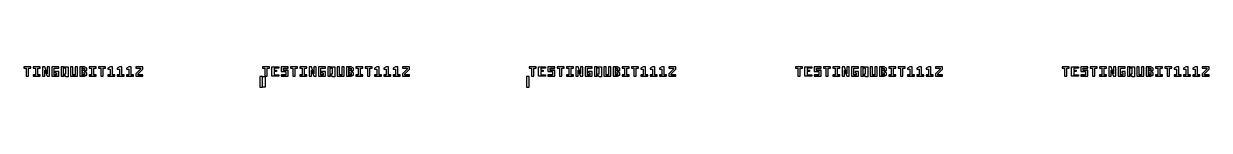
# Model space of a CAD drawing. Extents: x -19750 to 13102, y -13175 to 15275.
# Drawn here: x 4210 to 13102, y -6628 to -6475 of the extents above; entities that cross this region are included whole.
import ezdxf

# ---------------------------------------------------------------- set-up
doc = ezdxf.new("R2010")
doc.units = 0

# ---------------------------------------------------------------- blocks, each defined once
blk = doc.blocks.new('C1I')
for points in [[(6027.5, 6430), (6045, 6430), (6045, 6491.2), (6062.5, 6491.2), (6062.5, 6500), (6010, 6500), (6010, 6491.2), (6027.5, 6491.2), (6027.5, 6430), (6027.5, 6430)], [(6080, 6430), (6132.5, 6430), (6132.5, 6438.8), (6115, 6438.8), (6115, 6491.2), (6132.5, 6491.2), (6132.5, 6500), (6080, 6500), (6080, 6491.2), (6097.5, 6491.2), (6097.5, 6438.8), (6080, 6438.8), (6080, 6430), (6080, 6430)], [(6150, 6430), (6167.5, 6430), (6167.5, 6473.8), (6185, 6430), (6202.5, 6430), (6202.5, 6500), (6185, 6500), (6185, 6447.5), (6167.5, 6500), (6150, 6500), (6150, 6430), (6150, 6430)], [(6220, 6430), (6272.5, 6430), (6272.5, 6465), (6246.2, 6465), (6246.2, 6456.2), (6255, 6456.2), (6255, 6438.8), (6237.5, 6438.8), (6237.5, 6491.2), (6272.5, 6491.2), (6272.5, 6500), (6220, 6500), (6220, 6430), (6220, 6430)], [(6290, 6430), (6307.5, 6430), (6307.5, 6500), (6290, 6500), (6290, 6430)], [(6307.5, 6438.8), (6316.2, 6438.8), (6316.2, 6447.5), (6325, 6447.5), (6325, 6491.2), (6307.5, 6491.2), (6307.5, 6500), (6342.5, 6500), (6342.5, 6425.6), (6325, 6425.6), (6325, 6430), (6307.5, 6430), (6307.5, 6438.8)], [(6360, 6430), (6412.5, 6430), (6412.5, 6500), (6395, 6500), (6395, 6438.8), (6377.5, 6438.8), (6377.5, 6500), (6360, 6500), (6360, 6430), (6360, 6430)], [(6430, 6430), (6447.5, 6430), (6447.5, 6500), (6430, 6500), (6430, 6430)], [(6447.5, 6430), (6465, 6430), (6482.5, 6438.8), (6482.5, 6456.2), (6465, 6465), (6482.5, 6473.8), (6482.5, 6491.2), (6465, 6500), (6447.5, 6500), (6447.5, 6491.2), (6465, 6491.2), (6465, 6473.8), (6447.5, 6473.8), (6447.5, 6456.2), (6465, 6456.2), (6465, 6438.8), (6447.5, 6438.8), (6447.5, 6430)], [(6500, 6430), (6552.5, 6430), (6552.5, 6438.8), (6535, 6438.8), (6535, 6491.2), (6552.5, 6491.2), (6552.5, 6500), (6500, 6500), (6500, 6491.2), (6517.5, 6491.2), (6517.5, 6438.8), (6500, 6438.8), (6500, 6430), (6500, 6430)], [(6587.5, 6430), (6605, 6430), (6605, 6491.2), (6622.5, 6491.2), (6622.5, 6500), (6570, 6500), (6570, 6491.2), (6587.5, 6491.2), (6587.5, 6430), (6587.5, 6430)], [(6640, 6430), (6692.5, 6430), (6692.5, 6438.8), (6675, 6438.8), (6675, 6500), (6657.5, 6500), (6640, 6491.2), (6640, 6482.5), (6657.5, 6482.5), (6657.5, 6438.8), (6640, 6438.8), (6640, 6430), (6640, 6430)], [(6710, 6430), (6762.5, 6430), (6762.5, 6438.8), (6745, 6438.8), (6745, 6500), (6727.5, 6500), (6710, 6491.2), (6710, 6482.5), (6727.5, 6482.5), (6727.5, 6438.8), (6710, 6438.8), (6710, 6430), (6710, 6430)], [(6780, 6430), (6832.5, 6430), (6832.5, 6438.8), (6815, 6438.8), (6815, 6500), (6797.5, 6500), (6780, 6491.2), (6780, 6482.5), (6797.5, 6482.5), (6797.5, 6438.8), (6780, 6438.8), (6780, 6430), (6780, 6430)], [(6850, 6430), (6902.5, 6430), (6902.5, 6438.8), (6867.5, 6438.8), (6867.5, 6447.5), (6902.5, 6482.5), (6902.5, 6500), (6850, 6500), (6850, 6491.2), (6885, 6491.2), (6885, 6482.5), (6850, 6447.5), (6850, 6430), (6850, 6430)]]:
    blk.add_lwpolyline(points)
blk = doc.blocks.new('C1J')
for points in [[(5817.5, 6430), (5835, 6430), (5835, 6491.2), (5852.5, 6491.2), (5852.5, 6500), (5800, 6500), (5800, 6491.2), (5817.5, 6491.2), (5817.5, 6430), (5817.5, 6430)], [(5870, 6430), (5870, 6500), (5922.5, 6500), (5922.5, 6491.2), (5887.5, 6491.2), (5887.5, 6473.8), (5905, 6473.8), (5905, 6465), (5887.5, 6465), (5887.5, 6438.8), (5922.5, 6438.8), (5922.5, 6430), (5870, 6430), (5870, 6430)], [(5940, 6430), (5992.5, 6430), (5992.5, 6473.8), (5957.5, 6473.8), (5957.5, 6491.2), (5992.5, 6491.2), (5992.5, 6500), (5940, 6500), (5940, 6465), (5975, 6465), (5975, 6438.8), (5940, 6438.8), (5940, 6430), (5940, 6430)], [(6027.5, 6430), (6045, 6430), (6045, 6491.2), (6062.5, 6491.2), (6062.5, 6500), (6010, 6500), (6010, 6491.2), (6027.5, 6491.2), (6027.5, 6430), (6027.5, 6430)], [(6080, 6430), (6132.5, 6430), (6132.5, 6438.8), (6115, 6438.8), (6115, 6491.2), (6132.5, 6491.2), (6132.5, 6500), (6080, 6500), (6080, 6491.2), (6097.5, 6491.2), (6097.5, 6438.8), (6080, 6438.8), (6080, 6430), (6080, 6430)], [(6150, 6430), (6167.5, 6430), (6167.5, 6473.8), (6185, 6430), (6202.5, 6430), (6202.5, 6500), (6185, 6500), (6185, 6447.5), (6167.5, 6500), (6150, 6500), (6150, 6430), (6150, 6430)], [(6220, 6430), (6272.5, 6430), (6272.5, 6465), (6246.2, 6465), (6246.2, 6456.2), (6255, 6456.2), (6255, 6438.8), (6237.5, 6438.8), (6237.5, 6491.2), (6272.5, 6491.2), (6272.5, 6500), (6220, 6500), (6220, 6430), (6220, 6430)], [(6290, 6430), (6307.5, 6430), (6307.5, 6500), (6290, 6500), (6290, 6430)], [(6307.5, 6438.8), (6316.2, 6438.8), (6316.2, 6447.5), (6325, 6447.5), (6325, 6491.2), (6307.5, 6491.2), (6307.5, 6500), (6342.5, 6500), (6342.5, 6425.6), (6325, 6425.6), (6325, 6430), (6307.5, 6430), (6307.5, 6438.8)], [(6360, 6430), (6412.5, 6430), (6412.5, 6500), (6395, 6500), (6395, 6438.8), (6377.5, 6438.8), (6377.5, 6500), (6360, 6500), (6360, 6430), (6360, 6430)], [(6430, 6430), (6447.5, 6430), (6447.5, 6500), (6430, 6500), (6430, 6430)], [(6447.5, 6430), (6465, 6430), (6482.5, 6438.8), (6482.5, 6456.2), (6465, 6465), (6482.5, 6473.8), (6482.5, 6491.2), (6465, 6500), (6447.5, 6500), (6447.5, 6491.2), (6465, 6491.2), (6465, 6473.8), (6447.5, 6473.8), (6447.5, 6456.2), (6465, 6456.2), (6465, 6438.8), (6447.5, 6438.8), (6447.5, 6430)], [(6500, 6430), (6552.5, 6430), (6552.5, 6438.8), (6535, 6438.8), (6535, 6491.2), (6552.5, 6491.2), (6552.5, 6500), (6500, 6500), (6500, 6491.2), (6517.5, 6491.2), (6517.5, 6438.8), (6500, 6438.8), (6500, 6430), (6500, 6430)], [(6587.5, 6430), (6605, 6430), (6605, 6491.2), (6622.5, 6491.2), (6622.5, 6500), (6570, 6500), (6570, 6491.2), (6587.5, 6491.2), (6587.5, 6430), (6587.5, 6430)], [(6640, 6430), (6692.5, 6430), (6692.5, 6438.8), (6675, 6438.8), (6675, 6500), (6657.5, 6500), (6640, 6491.2), (6640, 6482.5), (6657.5, 6482.5), (6657.5, 6438.8), (6640, 6438.8), (6640, 6430), (6640, 6430)], [(6710, 6430), (6762.5, 6430), (6762.5, 6438.8), (6745, 6438.8), (6745, 6500), (6727.5, 6500), (6710, 6491.2), (6710, 6482.5), (6727.5, 6482.5), (6727.5, 6438.8), (6710, 6438.8), (6710, 6430), (6710, 6430)], [(6780, 6430), (6832.5, 6430), (6832.5, 6438.8), (6815, 6438.8), (6815, 6500), (6797.5, 6500), (6780, 6491.2), (6780, 6482.5), (6797.5, 6482.5), (6797.5, 6438.8), (6780, 6438.8), (6780, 6430), (6780, 6430)], [(6850, 6430), (6902.5, 6430), (6902.5, 6438.8), (6867.5, 6438.8), (6867.5, 6447.5), (6902.5, 6482.5), (6902.5, 6500), (6850, 6500), (6850, 6491.2), (6885, 6491.2), (6885, 6482.5), (6850, 6447.5), (6850, 6430), (6850, 6430)]]:
    blk.add_lwpolyline(points)
blk = doc.blocks.new('C1K')
for points in [[(5817.5, 6430), (5835, 6430), (5835, 6491.2), (5852.5, 6491.2), (5852.5, 6500), (5800, 6500), (5800, 6491.2), (5817.5, 6491.2), (5817.5, 6430), (5817.5, 6430)], [(5870, 6430), (5870, 6500), (5922.5, 6500), (5922.5, 6491.2), (5887.5, 6491.2), (5887.5, 6473.8), (5905, 6473.8), (5905, 6465), (5887.5, 6465), (5887.5, 6438.8), (5922.5, 6438.8), (5922.5, 6430), (5870, 6430), (5870, 6430)], [(5940, 6430), (5992.5, 6430), (5992.5, 6473.8), (5957.5, 6473.8), (5957.5, 6491.2), (5992.5, 6491.2), (5992.5, 6500), (5940, 6500), (5940, 6465), (5975, 6465), (5975, 6438.8), (5940, 6438.8), (5940, 6430), (5940, 6430)], [(6027.5, 6430), (6045, 6430), (6045, 6491.2), (6062.5, 6491.2), (6062.5, 6500), (6010, 6500), (6010, 6491.2), (6027.5, 6491.2), (6027.5, 6430), (6027.5, 6430)], [(6080, 6430), (6132.5, 6430), (6132.5, 6438.8), (6115, 6438.8), (6115, 6491.2), (6132.5, 6491.2), (6132.5, 6500), (6080, 6500), (6080, 6491.2), (6097.5, 6491.2), (6097.5, 6438.8), (6080, 6438.8), (6080, 6430), (6080, 6430)], [(6150, 6430), (6167.5, 6430), (6167.5, 6473.8), (6185, 6430), (6202.5, 6430), (6202.5, 6500), (6185, 6500), (6185, 6447.5), (6167.5, 6500), (6150, 6500), (6150, 6430), (6150, 6430)], [(6220, 6430), (6272.5, 6430), (6272.5, 6465), (6246.2, 6465), (6246.2, 6456.2), (6255, 6456.2), (6255, 6438.8), (6237.5, 6438.8), (6237.5, 6491.2), (6272.5, 6491.2), (6272.5, 6500), (6220, 6500), (6220, 6430), (6220, 6430)], [(6290, 6430), (6307.5, 6430), (6307.5, 6500), (6290, 6500), (6290, 6430)], [(6307.5, 6438.8), (6316.2, 6438.8), (6316.2, 6447.5), (6325, 6447.5), (6325, 6491.2), (6307.5, 6491.2), (6307.5, 6500), (6342.5, 6500), (6342.5, 6425.6), (6325, 6425.6), (6325, 6430), (6307.5, 6430), (6307.5, 6438.8)], [(6360, 6430), (6412.5, 6430), (6412.5, 6500), (6395, 6500), (6395, 6438.8), (6377.5, 6438.8), (6377.5, 6500), (6360, 6500), (6360, 6430), (6360, 6430)], [(6430, 6430), (6447.5, 6430), (6447.5, 6500), (6430, 6500), (6430, 6430)], [(6447.5, 6430), (6465, 6430), (6482.5, 6438.8), (6482.5, 6456.2), (6465, 6465), (6482.5, 6473.8), (6482.5, 6491.2), (6465, 6500), (6447.5, 6500), (6447.5, 6491.2), (6465, 6491.2), (6465, 6473.8), (6447.5, 6473.8), (6447.5, 6456.2), (6465, 6456.2), (6465, 6438.8), (6447.5, 6438.8), (6447.5, 6430)], [(6500, 6430), (6552.5, 6430), (6552.5, 6438.8), (6535, 6438.8), (6535, 6491.2), (6552.5, 6491.2), (6552.5, 6500), (6500, 6500), (6500, 6491.2), (6517.5, 6491.2), (6517.5, 6438.8), (6500, 6438.8), (6500, 6430), (6500, 6430)], [(6587.5, 6430), (6605, 6430), (6605, 6491.2), (6622.5, 6491.2), (6622.5, 6500), (6570, 6500), (6570, 6491.2), (6587.5, 6491.2), (6587.5, 6430), (6587.5, 6430)], [(6640, 6430), (6692.5, 6430), (6692.5, 6438.8), (6675, 6438.8), (6675, 6500), (6657.5, 6500), (6640, 6491.2), (6640, 6482.5), (6657.5, 6482.5), (6657.5, 6438.8), (6640, 6438.8), (6640, 6430), (6640, 6430)], [(6710, 6430), (6762.5, 6430), (6762.5, 6438.8), (6745, 6438.8), (6745, 6500), (6727.5, 6500), (6710, 6491.2), (6710, 6482.5), (6727.5, 6482.5), (6727.5, 6438.8), (6710, 6438.8), (6710, 6430), (6710, 6430)], [(6780, 6430), (6832.5, 6430), (6832.5, 6438.8), (6815, 6438.8), (6815, 6500), (6797.5, 6500), (6780, 6491.2), (6780, 6482.5), (6797.5, 6482.5), (6797.5, 6438.8), (6780, 6438.8), (6780, 6430), (6780, 6430)], [(6850, 6430), (6902.5, 6430), (6902.5, 6438.8), (6867.5, 6438.8), (6867.5, 6447.5), (6902.5, 6482.5), (6902.5, 6500), (6850, 6500), (6850, 6491.2), (6885, 6491.2), (6885, 6482.5), (6850, 6447.5), (6850, 6430), (6850, 6430)]]:
    blk.add_lwpolyline(points)
blk = doc.blocks.new('C1L')
for points in [[(5817.5, 6430), (5835, 6430), (5835, 6491.2), (5852.5, 6491.2), (5852.5, 6500), (5800, 6500), (5800, 6491.2), (5817.5, 6491.2), (5817.5, 6430), (5817.5, 6430)], [(5870, 6430), (5870, 6500), (5922.5, 6500), (5922.5, 6491.2), (5887.5, 6491.2), (5887.5, 6473.8), (5905, 6473.8), (5905, 6465), (5887.5, 6465), (5887.5, 6438.8), (5922.5, 6438.8), (5922.5, 6430), (5870, 6430), (5870, 6430)], [(5940, 6430), (5992.5, 6430), (5992.5, 6473.8), (5957.5, 6473.8), (5957.5, 6491.2), (5992.5, 6491.2), (5992.5, 6500), (5940, 6500), (5940, 6465), (5975, 6465), (5975, 6438.8), (5940, 6438.8), (5940, 6430), (5940, 6430)], [(6027.5, 6430), (6045, 6430), (6045, 6491.2), (6062.5, 6491.2), (6062.5, 6500), (6010, 6500), (6010, 6491.2), (6027.5, 6491.2), (6027.5, 6430), (6027.5, 6430)], [(6080, 6430), (6132.5, 6430), (6132.5, 6438.8), (6115, 6438.8), (6115, 6491.2), (6132.5, 6491.2), (6132.5, 6500), (6080, 6500), (6080, 6491.2), (6097.5, 6491.2), (6097.5, 6438.8), (6080, 6438.8), (6080, 6430), (6080, 6430)], [(6150, 6430), (6167.5, 6430), (6167.5, 6473.8), (6185, 6430), (6202.5, 6430), (6202.5, 6500), (6185, 6500), (6185, 6447.5), (6167.5, 6500), (6150, 6500), (6150, 6430), (6150, 6430)], [(6220, 6430), (6272.5, 6430), (6272.5, 6465), (6246.2, 6465), (6246.2, 6456.2), (6255, 6456.2), (6255, 6438.8), (6237.5, 6438.8), (6237.5, 6491.2), (6272.5, 6491.2), (6272.5, 6500), (6220, 6500), (6220, 6430), (6220, 6430)], [(6290, 6430), (6307.5, 6430), (6307.5, 6500), (6290, 6500), (6290, 6430)], [(6307.5, 6438.8), (6316.2, 6438.8), (6316.2, 6447.5), (6325, 6447.5), (6325, 6491.2), (6307.5, 6491.2), (6307.5, 6500), (6342.5, 6500), (6342.5, 6425.6), (6325, 6425.6), (6325, 6430), (6307.5, 6430), (6307.5, 6438.8)], [(6360, 6430), (6412.5, 6430), (6412.5, 6500), (6395, 6500), (6395, 6438.8), (6377.5, 6438.8), (6377.5, 6500), (6360, 6500), (6360, 6430), (6360, 6430)], [(6430, 6430), (6447.5, 6430), (6447.5, 6500), (6430, 6500), (6430, 6430)], [(6447.5, 6430), (6465, 6430), (6482.5, 6438.8), (6482.5, 6456.2), (6465, 6465), (6482.5, 6473.8), (6482.5, 6491.2), (6465, 6500), (6447.5, 6500), (6447.5, 6491.2), (6465, 6491.2), (6465, 6473.8), (6447.5, 6473.8), (6447.5, 6456.2), (6465, 6456.2), (6465, 6438.8), (6447.5, 6438.8), (6447.5, 6430)], [(6500, 6430), (6552.5, 6430), (6552.5, 6438.8), (6535, 6438.8), (6535, 6491.2), (6552.5, 6491.2), (6552.5, 6500), (6500, 6500), (6500, 6491.2), (6517.5, 6491.2), (6517.5, 6438.8), (6500, 6438.8), (6500, 6430), (6500, 6430)], [(6587.5, 6430), (6605, 6430), (6605, 6491.2), (6622.5, 6491.2), (6622.5, 6500), (6570, 6500), (6570, 6491.2), (6587.5, 6491.2), (6587.5, 6430), (6587.5, 6430)], [(6640, 6430), (6692.5, 6430), (6692.5, 6438.8), (6675, 6438.8), (6675, 6500), (6657.5, 6500), (6640, 6491.2), (6640, 6482.5), (6657.5, 6482.5), (6657.5, 6438.8), (6640, 6438.8), (6640, 6430), (6640, 6430)], [(6710, 6430), (6762.5, 6430), (6762.5, 6438.8), (6745, 6438.8), (6745, 6500), (6727.5, 6500), (6710, 6491.2), (6710, 6482.5), (6727.5, 6482.5), (6727.5, 6438.8), (6710, 6438.8), (6710, 6430), (6710, 6430)], [(6780, 6430), (6832.5, 6430), (6832.5, 6438.8), (6815, 6438.8), (6815, 6500), (6797.5, 6500), (6780, 6491.2), (6780, 6482.5), (6797.5, 6482.5), (6797.5, 6438.8), (6780, 6438.8), (6780, 6430), (6780, 6430)], [(6850, 6430), (6902.5, 6430), (6902.5, 6438.8), (6867.5, 6438.8), (6867.5, 6447.5), (6902.5, 6482.5), (6902.5, 6500), (6850, 6500), (6850, 6491.2), (6885, 6491.2), (6885, 6482.5), (6850, 6447.5), (6850, 6430), (6850, 6430)], [(1800, 6347.5), (1800, 6427.5), (1780, 6427.5), (1780, 6347.5), (1800, 6347.5)]]:
    blk.add_lwpolyline(points)
blk = doc.blocks.new('C1M')
for points in [[(5817.5, 6430), (5835, 6430), (5835, 6491.2), (5852.5, 6491.2), (5852.5, 6500), (5800, 6500), (5800, 6491.2), (5817.5, 6491.2), (5817.5, 6430), (5817.5, 6430)], [(5870, 6430), (5870, 6500), (5922.5, 6500), (5922.5, 6491.2), (5887.5, 6491.2), (5887.5, 6473.8), (5905, 6473.8), (5905, 6465), (5887.5, 6465), (5887.5, 6438.8), (5922.5, 6438.8), (5922.5, 6430), (5870, 6430), (5870, 6430)], [(5940, 6430), (5992.5, 6430), (5992.5, 6473.8), (5957.5, 6473.8), (5957.5, 6491.2), (5992.5, 6491.2), (5992.5, 6500), (5940, 6500), (5940, 6465), (5975, 6465), (5975, 6438.8), (5940, 6438.8), (5940, 6430), (5940, 6430)], [(6027.5, 6430), (6045, 6430), (6045, 6491.2), (6062.5, 6491.2), (6062.5, 6500), (6010, 6500), (6010, 6491.2), (6027.5, 6491.2), (6027.5, 6430), (6027.5, 6430)], [(6080, 6430), (6132.5, 6430), (6132.5, 6438.8), (6115, 6438.8), (6115, 6491.2), (6132.5, 6491.2), (6132.5, 6500), (6080, 6500), (6080, 6491.2), (6097.5, 6491.2), (6097.5, 6438.8), (6080, 6438.8), (6080, 6430), (6080, 6430)], [(6150, 6430), (6167.5, 6430), (6167.5, 6473.8), (6185, 6430), (6202.5, 6430), (6202.5, 6500), (6185, 6500), (6185, 6447.5), (6167.5, 6500), (6150, 6500), (6150, 6430), (6150, 6430)], [(6220, 6430), (6272.5, 6430), (6272.5, 6465), (6246.2, 6465), (6246.2, 6456.2), (6255, 6456.2), (6255, 6438.8), (6237.5, 6438.8), (6237.5, 6491.2), (6272.5, 6491.2), (6272.5, 6500), (6220, 6500), (6220, 6430), (6220, 6430)], [(6290, 6430), (6307.5, 6430), (6307.5, 6500), (6290, 6500), (6290, 6430)], [(6307.5, 6438.8), (6316.2, 6438.8), (6316.2, 6447.5), (6325, 6447.5), (6325, 6491.2), (6307.5, 6491.2), (6307.5, 6500), (6342.5, 6500), (6342.5, 6425.6), (6325, 6425.6), (6325, 6430), (6307.5, 6430), (6307.5, 6438.8)], [(6360, 6430), (6412.5, 6430), (6412.5, 6500), (6395, 6500), (6395, 6438.8), (6377.5, 6438.8), (6377.5, 6500), (6360, 6500), (6360, 6430), (6360, 6430)], [(6430, 6430), (6447.5, 6430), (6447.5, 6500), (6430, 6500), (6430, 6430)], [(6447.5, 6430), (6465, 6430), (6482.5, 6438.8), (6482.5, 6456.2), (6465, 6465), (6482.5, 6473.8), (6482.5, 6491.2), (6465, 6500), (6447.5, 6500), (6447.5, 6491.2), (6465, 6491.2), (6465, 6473.8), (6447.5, 6473.8), (6447.5, 6456.2), (6465, 6456.2), (6465, 6438.8), (6447.5, 6438.8), (6447.5, 6430)], [(6500, 6430), (6552.5, 6430), (6552.5, 6438.8), (6535, 6438.8), (6535, 6491.2), (6552.5, 6491.2), (6552.5, 6500), (6500, 6500), (6500, 6491.2), (6517.5, 6491.2), (6517.5, 6438.8), (6500, 6438.8), (6500, 6430), (6500, 6430)], [(6587.5, 6430), (6605, 6430), (6605, 6491.2), (6622.5, 6491.2), (6622.5, 6500), (6570, 6500), (6570, 6491.2), (6587.5, 6491.2), (6587.5, 6430), (6587.5, 6430)], [(6640, 6430), (6692.5, 6430), (6692.5, 6438.8), (6675, 6438.8), (6675, 6500), (6657.5, 6500), (6640, 6491.2), (6640, 6482.5), (6657.5, 6482.5), (6657.5, 6438.8), (6640, 6438.8), (6640, 6430), (6640, 6430)], [(6710, 6430), (6762.5, 6430), (6762.5, 6438.8), (6745, 6438.8), (6745, 6500), (6727.5, 6500), (6710, 6491.2), (6710, 6482.5), (6727.5, 6482.5), (6727.5, 6438.8), (6710, 6438.8), (6710, 6430), (6710, 6430)], [(6780, 6430), (6832.5, 6430), (6832.5, 6438.8), (6815, 6438.8), (6815, 6500), (6797.5, 6500), (6780, 6491.2), (6780, 6482.5), (6797.5, 6482.5), (6797.5, 6438.8), (6780, 6438.8), (6780, 6430), (6780, 6430)], [(6850, 6430), (6902.5, 6430), (6902.5, 6438.8), (6867.5, 6438.8), (6867.5, 6447.5), (6902.5, 6482.5), (6902.5, 6500), (6850, 6500), (6850, 6491.2), (6885, 6491.2), (6885, 6482.5), (6850, 6447.5), (6850, 6430), (6850, 6430)], [(-200, 6347.5), (-200, 6427.5), (-180, 6427.5), (-180, 6347.5), (-200, 6347.5)], [(1800, 6347.5), (1800, 6427.5), (1780, 6427.5), (1780, 6347.5), (1800, 6347.5)]]:
    blk.add_lwpolyline(points)

msp = doc.modelspace()

# ---------------------------------------------------------------- linework, layer by layer
for points in [[(4227.5, -6545), (4245, -6545), (4245, -6483.75), (4262.5, -6483.75), (4262.5, -6475), (4210, -6475), (4210, -6483.75), (4227.5, -6483.75), (4227.5, -6545), (4227.5, -6545)], [(4280, -6545), (4332.5, -6545), (4332.5, -6536.25), (4315, -6536.25), (4315, -6483.75), (4332.5, -6483.75), (4332.5, -6475), (4280, -6475), (4280, -6483.75), (4297.5, -6483.75), (4297.5, -6536.25), (4280, -6536.25), (4280, -6545), (4280, -6545)], [(4350, -6545), (4367.5, -6545), (4367.5, -6501.25), (4385, -6545), (4402.5, -6545), (4402.5, -6475), (4385, -6475), (4385, -6527.5), (4367.5, -6475), (4350, -6475), (4350, -6545), (4350, -6545)], [(4420, -6545), (4472.5, -6545), (4472.5, -6510), (4446.25, -6510), (4446.25, -6518.75), (4455, -6518.75), (4455, -6536.25), (4437.5, -6536.25), (4437.5, -6483.75), (4472.5, -6483.75), (4472.5, -6475), (4420, -6475), (4420, -6545), (4420, -6545)], [(4490, -6545), (4507.5, -6545), (4507.5, -6475), (4490, -6475), (4490, -6545)], [(4507.5, -6536.25), (4516.25, -6536.25), (4516.25, -6527.5), (4525, -6527.5), (4525, -6483.75), (4507.5, -6483.75), (4507.5, -6475), (4542.5, -6475), (4542.5, -6549.38), (4525, -6549.38), (4525, -6545), (4507.5, -6545), (4507.5, -6536.25)], [(4560, -6545), (4612.5, -6545), (4612.5, -6475), (4595, -6475), (4595, -6536.25), (4577.5, -6536.25), (4577.5, -6475), (4560, -6475), (4560, -6545), (4560, -6545)], [(4630, -6545), (4647.5, -6545), (4647.5, -6475), (4630, -6475), (4630, -6545)], [(4647.5, -6545), (4665, -6545), (4682.5, -6536.25), (4682.5, -6518.75), (4665, -6510), (4682.5, -6501.25), (4682.5, -6483.75), (4665, -6475), (4647.5, -6475), (4647.5, -6483.75), (4665, -6483.75), (4665, -6501.25), (4647.5, -6501.25), (4647.5, -6518.75), (4665, -6518.75), (4665, -6536.25), (4647.5, -6536.25), (4647.5, -6545)], [(4700, -6545), (4752.5, -6545), (4752.5, -6536.25), (4735, -6536.25), (4735, -6483.75), (4752.5, -6483.75), (4752.5, -6475), (4700, -6475), (4700, -6483.75), (4717.5, -6483.75), (4717.5, -6536.25), (4700, -6536.25), (4700, -6545), (4700, -6545)], [(4787.5, -6545), (4805, -6545), (4805, -6483.75), (4822.5, -6483.75), (4822.5, -6475), (4770, -6475), (4770, -6483.75), (4787.5, -6483.75), (4787.5, -6545), (4787.5, -6545)], [(4840, -6545), (4892.5, -6545), (4892.5, -6536.25), (4875, -6536.25), (4875, -6475), (4857.5, -6475), (4840, -6483.75), (4840, -6492.5), (4857.5, -6492.5), (4857.5, -6536.25), (4840, -6536.25), (4840, -6545), (4840, -6545)], [(4910, -6545), (4962.5, -6545), (4962.5, -6536.25), (4945, -6536.25), (4945, -6475), (4927.5, -6475), (4910, -6483.75), (4910, -6492.5), (4927.5, -6492.5), (4927.5, -6536.25), (4910, -6536.25), (4910, -6545), (4910, -6545)], [(4980, -6545), (5032.5, -6545), (5032.5, -6536.25), (5015, -6536.25), (5015, -6475), (4997.5, -6475), (4980, -6483.75), (4980, -6492.5), (4997.5, -6492.5), (4997.5, -6536.25), (4980, -6536.25), (4980, -6545), (4980, -6545)], [(5050, -6545), (5102.5, -6545), (5102.5, -6536.25), (5067.5, -6536.25), (5067.5, -6527.5), (5102.5, -6492.5), (5102.5, -6475), (5050, -6475), (5050, -6483.75), (5085, -6483.75), (5085, -6492.5), (5050, -6527.5), (5050, -6545), (5050, -6545)], [(6017.5, -6545), (6035, -6545), (6035, -6483.75), (6052.5, -6483.75), (6052.5, -6475), (6000, -6475), (6000, -6483.75), (6017.5, -6483.75), (6017.5, -6545), (6017.5, -6545)], [(6070, -6545), (6070, -6475), (6122.5, -6475), (6122.5, -6483.75), (6087.5, -6483.75), (6087.5, -6501.25), (6105, -6501.25), (6105, -6510), (6087.5, -6510), (6087.5, -6536.25), (6122.5, -6536.25), (6122.5, -6545), (6070, -6545), (6070, -6545)], [(6140, -6545), (6192.5, -6545), (6192.5, -6501.25), (6157.5, -6501.25), (6157.5, -6483.75), (6192.5, -6483.75), (6192.5, -6475), (6140, -6475), (6140, -6510), (6175, -6510), (6175, -6536.25), (6140, -6536.25), (6140, -6545), (6140, -6545)], [(6227.5, -6545), (6245, -6545), (6245, -6483.75), (6262.5, -6483.75), (6262.5, -6475), (6210, -6475), (6210, -6483.75), (6227.5, -6483.75), (6227.5, -6545), (6227.5, -6545)], [(6280, -6545), (6332.5, -6545), (6332.5, -6536.25), (6315, -6536.25), (6315, -6483.75), (6332.5, -6483.75), (6332.5, -6475), (6280, -6475), (6280, -6483.75), (6297.5, -6483.75), (6297.5, -6536.25), (6280, -6536.25), (6280, -6545), (6280, -6545)], [(6350, -6545), (6367.5, -6545), (6367.5, -6501.25), (6385, -6545), (6402.5, -6545), (6402.5, -6475), (6385, -6475), (6385, -6527.5), (6367.5, -6475), (6350, -6475), (6350, -6545), (6350, -6545)], [(6420, -6545), (6472.5, -6545), (6472.5, -6510), (6446.25, -6510), (6446.25, -6518.75), (6455, -6518.75), (6455, -6536.25), (6437.5, -6536.25), (6437.5, -6483.75), (6472.5, -6483.75), (6472.5, -6475), (6420, -6475), (6420, -6545), (6420, -6545)], [(6490, -6545), (6507.5, -6545), (6507.5, -6475), (6490, -6475), (6490, -6545)], [(6507.5, -6536.25), (6516.25, -6536.25), (6516.25, -6527.5), (6525, -6527.5), (6525, -6483.75), (6507.5, -6483.75), (6507.5, -6475), (6542.5, -6475), (6542.5, -6549.38), (6525, -6549.38), (6525, -6545), (6507.5, -6545), (6507.5, -6536.25)], [(6560, -6545), (6612.5, -6545), (6612.5, -6475), (6595, -6475), (6595, -6536.25), (6577.5, -6536.25), (6577.5, -6475), (6560, -6475), (6560, -6545), (6560, -6545)], [(6630, -6545), (6647.5, -6545), (6647.5, -6475), (6630, -6475), (6630, -6545)], [(6647.5, -6545), (6665, -6545), (6682.5, -6536.25), (6682.5, -6518.75), (6665, -6510), (6682.5, -6501.25), (6682.5, -6483.75), (6665, -6475), (6647.5, -6475), (6647.5, -6483.75), (6665, -6483.75), (6665, -6501.25), (6647.5, -6501.25), (6647.5, -6518.75), (6665, -6518.75), (6665, -6536.25), (6647.5, -6536.25), (6647.5, -6545)], [(6700, -6545), (6752.5, -6545), (6752.5, -6536.25), (6735, -6536.25), (6735, -6483.75), (6752.5, -6483.75), (6752.5, -6475), (6700, -6475), (6700, -6483.75), (6717.5, -6483.75), (6717.5, -6536.25), (6700, -6536.25), (6700, -6545), (6700, -6545)], [(6787.5, -6545), (6805, -6545), (6805, -6483.75), (6822.5, -6483.75), (6822.5, -6475), (6770, -6475), (6770, -6483.75), (6787.5, -6483.75), (6787.5, -6545), (6787.5, -6545)], [(6840, -6545), (6892.5, -6545), (6892.5, -6536.25), (6875, -6536.25), (6875, -6475), (6857.5, -6475), (6840, -6483.75), (6840, -6492.5), (6857.5, -6492.5), (6857.5, -6536.25), (6840, -6536.25), (6840, -6545), (6840, -6545)], [(6910, -6545), (6962.5, -6545), (6962.5, -6536.25), (6945, -6536.25), (6945, -6475), (6927.5, -6475), (6910, -6483.75), (6910, -6492.5), (6927.5, -6492.5), (6927.5, -6536.25), (6910, -6536.25), (6910, -6545), (6910, -6545)], [(6980, -6545), (7032.5, -6545), (7032.5, -6536.25), (7015, -6536.25), (7015, -6475), (6997.5, -6475), (6980, -6483.75), (6980, -6492.5), (6997.5, -6492.5), (6997.5, -6536.25), (6980, -6536.25), (6980, -6545), (6980, -6545)], [(7050, -6545), (7102.5, -6545), (7102.5, -6536.25), (7067.5, -6536.25), (7067.5, -6527.5), (7102.5, -6492.5), (7102.5, -6475), (7050, -6475), (7050, -6483.75), (7085, -6483.75), (7085, -6492.5), (7050, -6527.5), (7050, -6545), (7050, -6545)], [(8017.5, -6545), (8035, -6545), (8035, -6483.75), (8052.5, -6483.75), (8052.5, -6475), (8000, -6475), (8000, -6483.75), (8017.5, -6483.75), (8017.5, -6545), (8017.5, -6545)], [(8070, -6545), (8070, -6475), (8122.5, -6475), (8122.5, -6483.75), (8087.5, -6483.75), (8087.5, -6501.25), (8105, -6501.25), (8105, -6510), (8087.5, -6510), (8087.5, -6536.25), (8122.5, -6536.25), (8122.5, -6545), (8070, -6545), (8070, -6545)], [(8140, -6545), (8192.5, -6545), (8192.5, -6501.25), (8157.5, -6501.25), (8157.5, -6483.75), (8192.5, -6483.75), (8192.5, -6475), (8140, -6475), (8140, -6510), (8175, -6510), (8175, -6536.25), (8140, -6536.25), (8140, -6545), (8140, -6545)], [(8227.5, -6545), (8245, -6545), (8245, -6483.75), (8262.5, -6483.75), (8262.5, -6475), (8210, -6475), (8210, -6483.75), (8227.5, -6483.75), (8227.5, -6545), (8227.5, -6545)], [(8280, -6545), (8332.5, -6545), (8332.5, -6536.25), (8315, -6536.25), (8315, -6483.75), (8332.5, -6483.75), (8332.5, -6475), (8280, -6475), (8280, -6483.75), (8297.5, -6483.75), (8297.5, -6536.25), (8280, -6536.25), (8280, -6545), (8280, -6545)], [(8350, -6545), (8367.5, -6545), (8367.5, -6501.25), (8385, -6545), (8402.5, -6545), (8402.5, -6475), (8385, -6475), (8385, -6527.5), (8367.5, -6475), (8350, -6475), (8350, -6545), (8350, -6545)], [(8420, -6545), (8472.5, -6545), (8472.5, -6510), (8446.25, -6510), (8446.25, -6518.75), (8455, -6518.75), (8455, -6536.25), (8437.5, -6536.25), (8437.5, -6483.75), (8472.5, -6483.75), (8472.5, -6475), (8420, -6475), (8420, -6545), (8420, -6545)], [(8490, -6545), (8507.5, -6545), (8507.5, -6475), (8490, -6475), (8490, -6545)], [(8507.5, -6536.25), (8516.25, -6536.25), (8516.25, -6527.5), (8525, -6527.5), (8525, -6483.75), (8507.5, -6483.75), (8507.5, -6475), (8542.5, -6475), (8542.5, -6549.38), (8525, -6549.38), (8525, -6545), (8507.5, -6545), (8507.5, -6536.25)], [(8560, -6545), (8612.5, -6545), (8612.5, -6475), (8595, -6475), (8595, -6536.25), (8577.5, -6536.25), (8577.5, -6475), (8560, -6475), (8560, -6545), (8560, -6545)], [(8630, -6545), (8647.5, -6545), (8647.5, -6475), (8630, -6475), (8630, -6545)], [(8647.5, -6545), (8665, -6545), (8682.5, -6536.25), (8682.5, -6518.75), (8665, -6510), (8682.5, -6501.25), (8682.5, -6483.75), (8665, -6475), (8647.5, -6475), (8647.5, -6483.75), (8665, -6483.75), (8665, -6501.25), (8647.5, -6501.25), (8647.5, -6518.75), (8665, -6518.75), (8665, -6536.25), (8647.5, -6536.25), (8647.5, -6545)], [(8700, -6545), (8752.5, -6545), (8752.5, -6536.25), (8735, -6536.25), (8735, -6483.75), (8752.5, -6483.75), (8752.5, -6475), (8700, -6475), (8700, -6483.75), (8717.5, -6483.75), (8717.5, -6536.25), (8700, -6536.25), (8700, -6545), (8700, -6545)], [(8787.5, -6545), (8805, -6545), (8805, -6483.75), (8822.5, -6483.75), (8822.5, -6475), (8770, -6475), (8770, -6483.75), (8787.5, -6483.75), (8787.5, -6545), (8787.5, -6545)], [(8840, -6545), (8892.5, -6545), (8892.5, -6536.25), (8875, -6536.25), (8875, -6475), (8857.5, -6475), (8840, -6483.75), (8840, -6492.5), (8857.5, -6492.5), (8857.5, -6536.25), (8840, -6536.25), (8840, -6545), (8840, -6545)], [(8910, -6545), (8962.5, -6545), (8962.5, -6536.25), (8945, -6536.25), (8945, -6475), (8927.5, -6475), (8910, -6483.75), (8910, -6492.5), (8927.5, -6492.5), (8927.5, -6536.25), (8910, -6536.25), (8910, -6545), (8910, -6545)], [(8980, -6545), (9032.5, -6545), (9032.5, -6536.25), (9015, -6536.25), (9015, -6475), (8997.5, -6475), (8980, -6483.75), (8980, -6492.5), (8997.5, -6492.5), (8997.5, -6536.25), (8980, -6536.25), (8980, -6545), (8980, -6545)], [(9050, -6545), (9102.5, -6545), (9102.5, -6536.25), (9067.5, -6536.25), (9067.5, -6527.5), (9102.5, -6492.5), (9102.5, -6475), (9050, -6475), (9050, -6483.75), (9085, -6483.75), (9085, -6492.5), (9050, -6527.5), (9050, -6545), (9050, -6545)], [(10017.5, -6545), (10035, -6545), (10035, -6483.75), (10052.5, -6483.75), (10052.5, -6475), (10000, -6475), (10000, -6483.75), (10017.5, -6483.75), (10017.5, -6545), (10017.5, -6545)], [(10070, -6545), (10070, -6475), (10122.5, -6475), (10122.5, -6483.75), (10087.5, -6483.75), (10087.5, -6501.25), (10105, -6501.25), (10105, -6510), (10087.5, -6510), (10087.5, -6536.25), (10122.5, -6536.25), (10122.5, -6545), (10070, -6545), (10070, -6545)], [(10140, -6545), (10192.5, -6545), (10192.5, -6501.25), (10157.5, -6501.25), (10157.5, -6483.75), (10192.5, -6483.75), (10192.5, -6475), (10140, -6475), (10140, -6510), (10175, -6510), (10175, -6536.25), (10140, -6536.25), (10140, -6545), (10140, -6545)], [(10227.5, -6545), (10245, -6545), (10245, -6483.75), (10262.5, -6483.75), (10262.5, -6475), (10210, -6475), (10210, -6483.75), (10227.5, -6483.75), (10227.5, -6545), (10227.5, -6545)], [(10280, -6545), (10332.5, -6545), (10332.5, -6536.25), (10315, -6536.25), (10315, -6483.75), (10332.5, -6483.75), (10332.5, -6475), (10280, -6475), (10280, -6483.75), (10297.5, -6483.75), (10297.5, -6536.25), (10280, -6536.25), (10280, -6545), (10280, -6545)], [(10350, -6545), (10367.5, -6545), (10367.5, -6501.25), (10385, -6545), (10402.5, -6545), (10402.5, -6475), (10385, -6475), (10385, -6527.5), (10367.5, -6475), (10350, -6475), (10350, -6545), (10350, -6545)], [(10420, -6545), (10472.5, -6545), (10472.5, -6510), (10446.25, -6510), (10446.25, -6518.75), (10455, -6518.75), (10455, -6536.25), (10437.5, -6536.25), (10437.5, -6483.75), (10472.5, -6483.75), (10472.5, -6475), (10420, -6475), (10420, -6545), (10420, -6545)], [(10490, -6545), (10507.5, -6545), (10507.5, -6475), (10490, -6475), (10490, -6545)], [(10507.5, -6536.25), (10516.25, -6536.25), (10516.25, -6527.5), (10525, -6527.5), (10525, -6483.75), (10507.5, -6483.75), (10507.5, -6475), (10542.5, -6475), (10542.5, -6549.38), (10525, -6549.38), (10525, -6545), (10507.5, -6545), (10507.5, -6536.25)], [(10560, -6545), (10612.5, -6545), (10612.5, -6475), (10595, -6475), (10595, -6536.25), (10577.5, -6536.25), (10577.5, -6475), (10560, -6475), (10560, -6545), (10560, -6545)], [(10630, -6545), (10647.5, -6545), (10647.5, -6475), (10630, -6475), (10630, -6545)], [(10647.5, -6545), (10665, -6545), (10682.5, -6536.25), (10682.5, -6518.75), (10665, -6510), (10682.5, -6501.25), (10682.5, -6483.75), (10665, -6475), (10647.5, -6475), (10647.5, -6483.75), (10665, -6483.75), (10665, -6501.25), (10647.5, -6501.25), (10647.5, -6518.75), (10665, -6518.75), (10665, -6536.25), (10647.5, -6536.25), (10647.5, -6545)], [(10700, -6545), (10752.5, -6545), (10752.5, -6536.25), (10735, -6536.25), (10735, -6483.75), (10752.5, -6483.75), (10752.5, -6475), (10700, -6475), (10700, -6483.75), (10717.5, -6483.75), (10717.5, -6536.25), (10700, -6536.25), (10700, -6545), (10700, -6545)], [(10787.5, -6545), (10805, -6545), (10805, -6483.75), (10822.5, -6483.75), (10822.5, -6475), (10770, -6475), (10770, -6483.75), (10787.5, -6483.75), (10787.5, -6545), (10787.5, -6545)], [(10840, -6545), (10892.5, -6545), (10892.5, -6536.25), (10875, -6536.25), (10875, -6475), (10857.5, -6475), (10840, -6483.75), (10840, -6492.5), (10857.5, -6492.5), (10857.5, -6536.25), (10840, -6536.25), (10840, -6545), (10840, -6545)], [(10910, -6545), (10962.5, -6545), (10962.5, -6536.25), (10945, -6536.25), (10945, -6475), (10927.5, -6475), (10910, -6483.75), (10910, -6492.5), (10927.5, -6492.5), (10927.5, -6536.25), (10910, -6536.25), (10910, -6545), (10910, -6545)], [(10980, -6545), (11032.5, -6545), (11032.5, -6536.25), (11015, -6536.25), (11015, -6475), (10997.5, -6475), (10980, -6483.75), (10980, -6492.5), (10997.5, -6492.5), (10997.5, -6536.25), (10980, -6536.25), (10980, -6545), (10980, -6545)], [(11050, -6545), (11102.5, -6545), (11102.5, -6536.25), (11067.5, -6536.25), (11067.5, -6527.5), (11102.5, -6492.5), (11102.5, -6475), (11050, -6475), (11050, -6483.75), (11085, -6483.75), (11085, -6492.5), (11050, -6527.5), (11050, -6545), (11050, -6545)], [(12017.5, -6545), (12035, -6545), (12035, -6483.75), (12052.5, -6483.75), (12052.5, -6475), (12000, -6475), (12000, -6483.75), (12017.5, -6483.75), (12017.5, -6545), (12017.5, -6545)], [(12070, -6545), (12070, -6475), (12122.5, -6475), (12122.5, -6483.75), (12087.5, -6483.75), (12087.5, -6501.25), (12105, -6501.25), (12105, -6510), (12087.5, -6510), (12087.5, -6536.25), (12122.5, -6536.25), (12122.5, -6545), (12070, -6545), (12070, -6545)], [(12140, -6545), (12192.5, -6545), (12192.5, -6501.25), (12157.5, -6501.25), (12157.5, -6483.75), (12192.5, -6483.75), (12192.5, -6475), (12140, -6475), (12140, -6510), (12175, -6510), (12175, -6536.25), (12140, -6536.25), (12140, -6545), (12140, -6545)], [(12227.5, -6545), (12245, -6545), (12245, -6483.75), (12262.5, -6483.75), (12262.5, -6475), (12210, -6475), (12210, -6483.75), (12227.5, -6483.75), (12227.5, -6545), (12227.5, -6545)], [(12280, -6545), (12332.5, -6545), (12332.5, -6536.25), (12315, -6536.25), (12315, -6483.75), (12332.5, -6483.75), (12332.5, -6475), (12280, -6475), (12280, -6483.75), (12297.5, -6483.75), (12297.5, -6536.25), (12280, -6536.25), (12280, -6545), (12280, -6545)], [(12350, -6545), (12367.5, -6545), (12367.5, -6501.25), (12385, -6545), (12402.5, -6545), (12402.5, -6475), (12385, -6475), (12385, -6527.5), (12367.5, -6475), (12350, -6475), (12350, -6545), (12350, -6545)], [(12420, -6545), (12472.5, -6545), (12472.5, -6510), (12446.25, -6510), (12446.25, -6518.75), (12455, -6518.75), (12455, -6536.25), (12437.5, -6536.25), (12437.5, -6483.75), (12472.5, -6483.75), (12472.5, -6475), (12420, -6475), (12420, -6545), (12420, -6545)], [(12490, -6545), (12507.5, -6545), (12507.5, -6475), (12490, -6475), (12490, -6545)], [(12507.5, -6536.25), (12516.25, -6536.25), (12516.25, -6527.5), (12525, -6527.5), (12525, -6483.75), (12507.5, -6483.75), (12507.5, -6475), (12542.5, -6475), (12542.5, -6549.38), (12525, -6549.38), (12525, -6545), (12507.5, -6545), (12507.5, -6536.25)], [(12560, -6545), (12612.5, -6545), (12612.5, -6475), (12595, -6475), (12595, -6536.25), (12577.5, -6536.25), (12577.5, -6475), (12560, -6475), (12560, -6545), (12560, -6545)], [(12630, -6545), (12647.5, -6545), (12647.5, -6475), (12630, -6475), (12630, -6545)], [(12647.5, -6545), (12665, -6545), (12682.5, -6536.25), (12682.5, -6518.75), (12665, -6510), (12682.5, -6501.25), (12682.5, -6483.75), (12665, -6475), (12647.5, -6475), (12647.5, -6483.75), (12665, -6483.75), (12665, -6501.25), (12647.5, -6501.25), (12647.5, -6518.75), (12665, -6518.75), (12665, -6536.25), (12647.5, -6536.25), (12647.5, -6545)], [(12700, -6545), (12752.5, -6545), (12752.5, -6536.25), (12735, -6536.25), (12735, -6483.75), (12752.5, -6483.75), (12752.5, -6475), (12700, -6475), (12700, -6483.75), (12717.5, -6483.75), (12717.5, -6536.25), (12700, -6536.25), (12700, -6545), (12700, -6545)], [(12787.5, -6545), (12805, -6545), (12805, -6483.75), (12822.5, -6483.75), (12822.5, -6475), (12770, -6475), (12770, -6483.75), (12787.5, -6483.75), (12787.5, -6545), (12787.5, -6545)], [(12840, -6545), (12892.5, -6545), (12892.5, -6536.25), (12875, -6536.25), (12875, -6475), (12857.5, -6475), (12840, -6483.75), (12840, -6492.5), (12857.5, -6492.5), (12857.5, -6536.25), (12840, -6536.25), (12840, -6545), (12840, -6545)], [(12910, -6545), (12962.5, -6545), (12962.5, -6536.25), (12945, -6536.25), (12945, -6475), (12927.5, -6475), (12910, -6483.75), (12910, -6492.5), (12927.5, -6492.5), (12927.5, -6536.25), (12910, -6536.25), (12910, -6545), (12910, -6545)], [(12980, -6545), (13032.5, -6545), (13032.5, -6536.25), (13015, -6536.25), (13015, -6475), (12997.5, -6475), (12980, -6483.75), (12980, -6492.5), (12997.5, -6492.5), (12997.5, -6536.25), (12980, -6536.25), (12980, -6545), (12980, -6545)], [(13050, -6545), (13102.5, -6545), (13102.5, -6536.25), (13067.5, -6536.25), (13067.5, -6527.5), (13102.5, -6492.5), (13102.5, -6475), (13050, -6475), (13050, -6483.75), (13085, -6483.75), (13085, -6492.5), (13050, -6527.5), (13050, -6545), (13050, -6545)]]:
    msp.add_lwpolyline(points)

# ---------------------------------------------------------------- block references
for name, p in [('C1I', (-1800, -12975)), ('C1J', (200, -12975)), ('C1K', (2200, -12975)), ('C1L', (4200, -12975)), ('C1M', (6200, -12975))]:
    msp.add_blockref(name, p)

doc.saveas('drawing.dxf')
